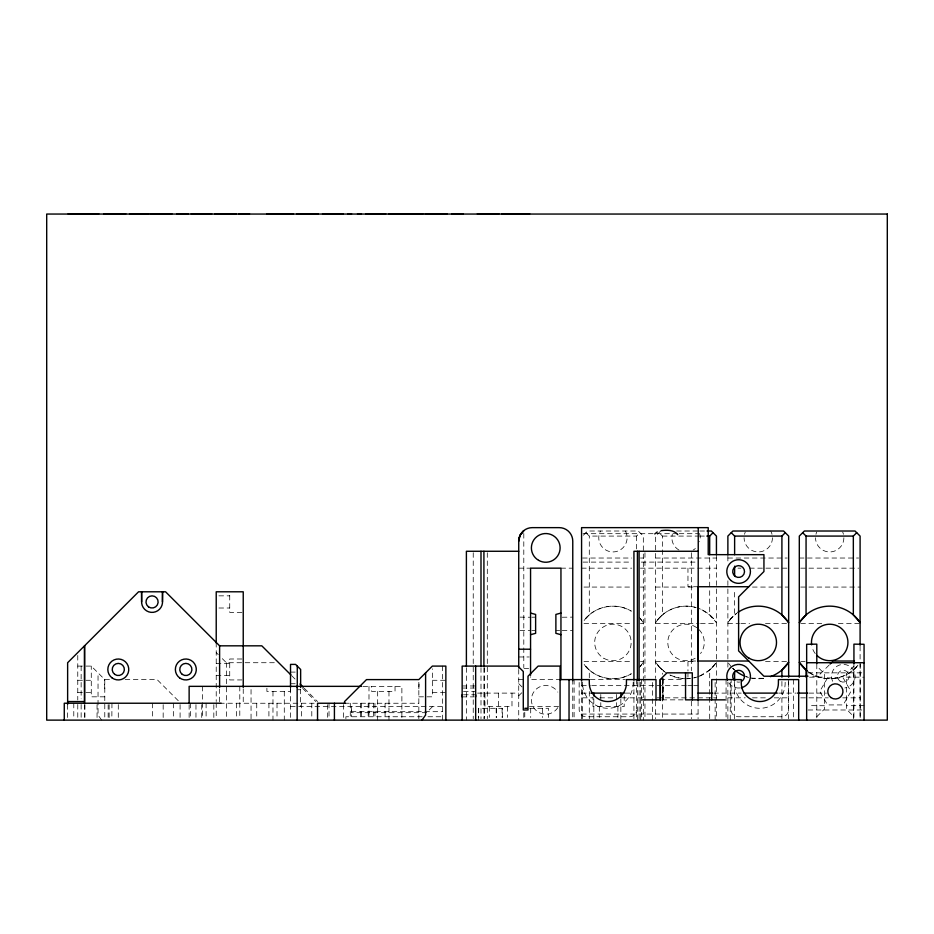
<?xml version="1.0" encoding="UTF-8"?>
<svg xmlns="http://www.w3.org/2000/svg" width="934" height="934" viewBox="0 0 934 934"><rect width="100%" height="100%" fill="white"/><g stroke="black" fill="none" stroke-linecap="round" stroke-linejoin="round"><path stroke-width="0.7" stroke-dasharray="4.67 3.5" d="M251.048 718.713L251.048 687.763M663.257 699.858L663.257 676.555M418.841 688.767L419.179 682.1M584.135 620.503C594.491 605.979 616.195 601.87 631.337 611.163A36.298 36.298 0 0 0 584.042 620.456M695.748 607.474C680.933 603.166 663.934 609.587 655.656 622.604A36.298 36.298 0 0 1 696.204 607.602M640.14 666.491L643.328 662.311A36.298 36.298 0 0 1 639.265 667.436M731.065 618.413L727.878 622.604A36.298 36.298 0 0 1 736.833 613.148L731.065 618.413L734.626 614.899L734.626 589.109M699.718 676.041L709.688 670.005L715.642 663.35M808.272 671.756C823.414 683.373 847.43 680.022 858.498 664.401A36.298 36.298 0 0 1 808.073 671.604M583.376 535.229L587.603 531.014L638.261 531.014L643.328 536.081L643.328 720.126M432.524 706.618L426.441 712.689L351.301 712.689L351.301 706.618M585.91 532.695L589.296 536.081L636.568 536.081L639.942 532.695M660.712 531.014L655.656 536.081L655.656 678.423M518.732 695.807L521.779 692.771M829.112 665.078L817.974 676.228L809.439 676.228M853.933 666.129L846.344 673.694L846.344 709.139L853.933 716.717M816.795 716.717L824.383 709.139L824.383 673.694L816.795 666.129M585.723 618.413L589.296 614.899L589.296 536.081M658.832 618.413L662.404 614.899L662.404 536.081L659.03 532.695M713.249 666.491L709.688 670.005L709.688 718.69M856.91 666.491L853.337 670.005L853.337 718.69M693.542 677.932L695.748 677.43M763.627 678.329L751.858 678.189M687.132 678.703L689.315 678.609M531.82 617.222L535.626 617.164M555.882 630.59L559.676 630.532M562.256 617.234L572.764 617.129M520.051 630.625L530.559 630.508M809.556 677.197L824.383 677.103M864.067 705.625L846.344 705.73M676.636 531.014L698.515 531.014A14.185 14.185 0 0 1 699.648 541.767M699.788 531.014L707.026 531.014M583.038 533.688L677.699 533.688M679.158 533.688L698.083 533.688M662.404 536.081L698.223 536.081M699.659 536.081L706.816 536.081M582.536 558.03L631.746 558.03M640.432 558.03L643.328 558.03M655.656 558.03L716.436 558.03M727.878 558.03L787.21 558.03M799.306 558.03L858.65 558.03M583.038 562.105L631.092 562.105M641.296 562.105L698.083 562.105M518.732 568.164L530.559 568.164M560.949 568.164L572.764 568.164M581.578 568.164L631.746 568.164M640.432 568.164L716.436 568.164M738 568.164L740.895 568.164M749.582 568.164L787.21 568.164M800.753 568.164L858.65 568.164M698.258 586.727L687.961 586.727L687.961 568.164M583.983 587.066L631.746 587.066M640.432 587.066L643.328 587.066M655.656 587.066L696.18 587.066M752.477 587.066L788.658 587.066M800.753 587.066L860.097 587.066M218.93 595.845L229.729 595.845M218.93 608.011L229.729 608.011M241.894 612.4L229.729 612.4L229.729 593.09M583.983 623.538L631.746 623.538M640.432 623.538L643.328 623.538M655.656 623.538L699.064 623.538M700.512 623.538L716.436 623.538M727.878 623.538L739.448 623.538M740.895 623.538L749.582 623.538M765.506 623.538L787.21 623.538M800.753 623.538L822.469 623.538M838.382 623.538L860.097 623.538M518.732 656.976L529.239 656.976M241.894 658.995L229.729 658.995L229.729 679.94L241.894 679.94M695.678 661.027L687.961 661.027L687.961 671.032M583.983 661.365L631.746 661.365M640.432 661.365L643.328 661.365M655.656 661.365L696.18 661.365M765.506 661.365L787.21 661.365M800.753 661.365L805.096 661.365M222.304 658.657L226.355 662.72L275.787 662.72M216.221 663.385L229.729 663.385M77.767 666.094L91.275 666.094L104.783 679.602L104.783 718.701M523.986 668.452L529.239 668.452M290.521 672.095L295.926 672.095M808.097 672.842L862.631 672.842M216.221 675.551L229.729 675.551M104.783 679.602L112.057 679.602M125.144 679.602L157.122 679.602L179.083 701.551M518.732 679.602L526.613 679.602M560.949 679.602L530.559 679.602L530.559 676.706M590.323 679.602L625.301 679.602M660.268 679.602L683.583 679.602M77.767 680.279L91.275 680.279M432.349 680.279L445.857 680.279M290.521 683.735L295.926 683.735M581.578 685.661L590.323 685.661M591.771 685.661L686.432 685.661M687.891 685.661L692.257 685.661M693.717 685.661L698.083 685.661M462.155 685.965L475.663 685.965M362.964 686.35L401.877 686.35L401.877 720.126M462.155 688.043L474.32 688.043M297.269 689.736L300.643 689.736M463.509 691.417L475.663 691.417M77.767 692.433L91.275 692.433M432.349 692.433L445.857 692.433M477.613 693.11L518.732 693.11M581.578 693.11L590.3 693.11M625.196 693.11L633.929 693.11M713.751 693.11L741.199 693.11M778.652 693.11L796.083 693.11M809.042 693.11L826.415 693.11M463.509 694.791L475.663 694.791M104.783 696.822L91.275 696.822L91.275 666.094M418.841 696.822L432.349 696.822L432.349 668.826M462.155 696.881L474.32 696.881M582.536 697.838L592.67 697.838M599.908 697.838L615.821 697.838M621.612 697.838L643.328 697.838M657.104 697.838L712.093 697.838M713.541 697.838L716.436 697.838M727.878 697.838L745.239 697.838M752.477 697.838L768.402 697.838M774.181 697.838L788.658 697.838M800.753 697.838L828.248 697.838M842.725 697.838L860.097 697.838M662.078 699.858L684.155 699.858M219.607 703.244L314.618 703.244M344.553 703.244L418.841 703.244M290.521 706.618L442.483 706.618M529.473 706.618L558.637 706.618M529.66 708.299L548.421 708.299L548.421 717.499M808.097 709.992L862.631 709.992M351.301 711.685L442.483 711.685M581.578 714.066L698.083 714.066M422.133 716.752L345.895 716.752L345.895 720.126M427.947 716.752L442.483 716.752M846.344 677.103L864.067 677.208M824.383 705.73L808.108 705.637M520.051 617.14L530.559 617.246M562.256 630.52L572.764 630.637M531.82 630.532L535.626 630.59M682.777 678.609L676.344 677.43L670.227 675.13M748.566 677.43L745.659 676.496A36.298 36.298 0 0 0 764.129 678.282M701.866 609.785L709.688 614.899L716.436 622.604A36.298 36.298 0 0 0 698.644 608.408M664.611 671.756L659.708 667.436L655.656 662.311A36.298 36.298 0 0 0 666.537 673.075M713.249 618.413L709.688 614.899L709.688 589.109M658.832 666.491L662.404 670.005L662.404 674.301M584.135 664.401C594.503 678.925 616.183 683.034 631.337 673.741A36.298 36.298 0 0 1 584.042 664.448M518.732 683.653L523.799 688.72M291.735 675.749L295.868 679.882M304.251 688.265L317.537 701.551M302.674 688.381L315.844 701.551M216.221 652.586L218.252 654.606M585.723 666.491L589.296 670.005L589.296 678.598M728.672 663.35L731.065 666.491M640.14 618.413L643.328 622.604A36.298 36.298 0 0 0 639.265 617.467M101.643 720.126L98.035 715.012L98.035 672.842M104.783 688.767L104.445 679.263M662.731 678.516L662.93 699.858L662.848 678.411M860.179 663.911L860.179 718.678M860.097 646.211L860.097 720.126M853.933 663.63L853.933 718.69M816.795 664.156L816.795 720.126M793.608 679.602L793.608 718.678M788.658 681.96L788.658 718.678M788.541 679.602L788.541 709.992A6.748 6.748 0 0 1 781.781 716.752L737.883 716.752A6.76 6.76 0 0 1 731.135 709.992L731.135 679.602M781.91 681.458L781.91 718.69M734.626 681.458L734.626 718.69M730.248 682.497L730.248 720.126M727.878 556.267L727.878 562.373M727.878 580.785L727.878 668.09M727.878 681.96L727.878 718.678M726.068 679.602L726.068 718.678M716.436 556.267L716.436 720.126M715.14 682.497L715.14 720.126M709.688 557.575L709.688 587.673M698.083 701.201L698.083 718.701M691.335 552.73L691.335 670.635M691.335 701.201L691.335 718.666M687.961 672.457L687.961 679.602M662.404 680.034L662.404 718.69M655.656 701.282L655.656 718.678M652.574 682.497L652.574 720.126M644.962 552.73L644.962 677.909M644.962 679.368L644.962 718.666M641.646 679.602L641.646 718.678M640.677 682.275L640.677 720.126M639.101 682.275L639.101 718.666M637.42 682.275L637.467 720.126M636.568 536.081L636.568 550.406M636.579 679.602L636.568 718.69M633.929 681.528L633.929 718.701M624.192 695.807L624.192 706.618L592.997 706.618L592.997 697.161M620.841 698.795L620.841 718.701M617.888 706.618L617.888 717.417M616.393 694.464L616.393 706.618M600.796 694.464L600.796 706.618M599.313 706.618L599.313 717.417M593.826 698.795L593.826 718.701M589.296 691.487L589.296 718.69M582.536 681.96L582.536 718.678M581.578 681.493L581.578 720.126M579.162 682.497L579.162 709.992A6.76 6.76 0 0 0 585.922 716.752L629.82 716.752A6.748 6.748 0 0 0 636.579 709.992M574.106 679.602L574.106 718.678M572.764 679.602L572.764 718.678M542.514 708.299L542.514 717.499M530.699 708.299L530.699 717.499M524.78 712.245L524.78 720.126M523.799 533.524L523.799 667.647M523.799 712.829L523.799 718.666M518.732 669.468L518.732 720.126M511.984 693.11L511.984 706.618L484.968 706.618L484.968 693.11M507.617 706.618L507.617 717.417M502.34 717.499L502.34 708.299L478.465 708.299L478.465 720.126M502.095 708.299L502.095 717.499M498.476 693.11L498.476 706.618M496.421 708.299L496.421 717.499M496.188 708.299L496.188 717.499M489.323 706.618L489.323 717.417M487.303 552.73L487.303 718.666M484.606 708.299L484.606 717.499M484.372 667.717L484.372 718.666M483.917 667.717L483.917 718.666M480.998 667.717L480.998 718.666M478.698 708.299L478.698 717.499M473.234 552.73L473.234 718.666M466.393 667.717L466.393 720.126M442.483 666.094L442.483 720.126M418.841 682.299L418.841 718.701M395.035 686.35L395.035 691.417L371.592 691.417L371.592 686.35M388.976 691.417L388.976 720.126M385.077 703.244L385.077 717.312M377.663 691.417L377.663 720.126M374.943 703.244L374.943 717.312M373.588 703.244L373.588 717.312M368.988 686.35L368.988 718.713M368.183 703.244L368.183 717.312M361.435 703.244L361.435 717.312M360.454 703.244L360.454 717.312M351.441 706.618L351.441 716.752M350.285 703.244L350.285 718.094M343.537 704.586L343.537 718.094M329.013 703.244L329.013 717.312M327.659 704.645L327.659 717.312M311.793 703.244L311.793 718.094M301.624 703.244L301.624 717.312M300.643 689.152L300.643 706.618M290.521 688.253L290.521 720.126M290.357 688.883L290.357 691.417L266.902 691.417L266.902 687.622M284.286 691.417L284.286 720.126M277.013 703.244L277.013 717.312M272.973 691.417L272.973 720.126M268.91 703.244L268.91 717.312M256.745 703.244L256.745 717.312M243.237 688.883L243.237 703.244M239.793 686.35L239.793 718.713M236.489 703.244L236.489 717.312M226.355 662.72L226.355 718.69M219.607 688.883L219.607 701.808M216.221 642.452L216.221 701.446M216.221 702.858L216.221 718.69M213.828 704.645L213.828 720.126M206.099 703.244L206.099 717.312M202.643 686.35L202.643 718.713M201.732 704.645L201.732 720.126M195.965 704.645L195.965 717.312M190.559 703.244L190.559 717.312M189.135 704.645L189.135 718.713M180.087 704.586L180.087 718.094M173.339 703.244L173.339 718.094M163.17 704.645L163.17 720.126M152.522 703.232L152.522 718.713M118.291 704.586L118.291 718.094M111.963 703.244L111.846 718.094M109.138 704.645L109.138 720.126M108.157 704.645L108.157 717.312M97.054 704.645L97.054 720.126M84.936 704.645L84.936 717.312M84.527 704.645L84.527 717.312M81.141 666.094L81.141 698.795M81.141 704.481L81.141 718.701M77.767 655.458L77.767 700.01M77.767 704.481L77.767 720.126M73.786 703.232L73.786 718.713M67.633 704.645L67.633 718.69M557.82 707.622A14.349 14.349 0 0 1 536.349 710.704A14.349 14.349 0 0 1 536.349 689.012A14.349 14.349 0 0 1 557.82 692.106M832.614 681.283A11.815 11.815 0 0 1 839.386 665.066A11.815 11.815 0 0 1 854.797 673.496A11.815 11.815 0 0 1 844.815 687.949M740.125 687.949A11.815 11.815 0 0 1 727.925 681.283M739.635 682.042A5.908 5.908 0 0 1 737.008 681.913M715.701 663.385A36.298 36.298 0 0 1 699.473 676.181M698.644 676.496A36.298 36.298 0 0 1 687.331 678.738M686.7 678.749A36.298 36.298 0 0 1 669.9 674.967M698.936 629.563A18.236 18.236 0 0 1 700.512 653.555M695.165 658.248A18.236 18.236 0 0 1 671.336 653.24A18.236 18.236 0 0 1 673.729 629.002A18.236 18.236 0 0 1 698.072 628.745M695.328 548.48A14.185 14.185 0 0 1 693.133 550.056M678.96 550.056A14.185 14.185 0 0 1 672.293 534.283M772.453 537.762A14.185 14.185 0 0 1 758.268 551.947A14.185 14.185 0 0 1 744.083 537.762M744.515 534.283A14.185 14.185 0 0 1 745.285 532.065M770.737 531.014A14.185 14.185 0 0 1 772.009 534.283M734.778 670.133A36.298 36.298 0 0 1 732.84 668.37M843.881 537.762A14.185 14.185 0 0 1 829.696 551.947A14.185 14.185 0 0 1 815.522 537.762M815.954 534.283A14.185 14.185 0 0 1 816.713 532.065M842.69 532.065A14.185 14.185 0 0 1 843.449 534.283M815.23 653.555A18.236 18.236 0 0 1 812.09 647.169M625.406 531.014A14.185 14.185 0 0 1 612.926 551.947A14.185 14.185 0 0 1 600.457 531.014M633.194 682.299A25.323 25.323 0 0 1 607.859 708.299A25.323 25.323 0 0 1 582.559 682.264M785.155 682.299A25.323 25.323 0 0 1 759.821 708.299A25.323 25.323 0 0 1 734.521 682.264M827.559 677.909L819.76 691.417L827.559 704.925L843.157 704.925L850.956 691.417L843.157 677.909L827.559 677.909M734.626 670.005L732.828 668.289L734.626 670.005M840.086 681.178A5.908 5.908 0 0 0 849.204 676.52A5.908 5.908 0 0 0 840.612 670.962A5.908 5.908 0 0 0 840.086 681.178M603.808 658.248A18.236 18.236 0 0 0 631.162 642.452A18.236 18.236 0 0 0 603.808 626.656A18.236 18.236 0 0 0 603.808 658.248"/><path stroke-width="1.4" d="M462.155 696.881L462.155 694.791M475.663 696.881L475.663 694.791M162.469 601.928L162.528 591.794L162.469 603.025A10.472 10.472 0 0 1 150.969 612.342A10.472 10.472 0 0 1 141.653 600.831L141.594 591.794L141.594 601.928M421.981 720.126L425.6 715.012L425.6 672.842M654.746 533.968L657.267 531.971M709.688 554.714L709.688 536.081L713.062 532.695M737.907 612.4A36.298 36.298 0 0 1 788.658 622.604L781.91 614.899L781.91 536.081L785.284 532.695M802.68 532.695L806.065 536.081L806.065 614.899L799.306 622.604A36.298 36.298 0 0 1 860.097 622.604L853.337 614.899L853.337 536.081L856.711 532.695M830.128 664.062L833.163 661.027L854.493 661.027M698.258 527.64L698.083 700.22M560.949 613.066L555.882 614.432L555.882 633.334L560.949 634.688M530.559 634.688L535.626 633.334L535.626 614.432L530.559 613.066M661.19 530.652C666.771 529.893 673.974 529.706 677.745 534.657M68.147 213.874L98.782 213.874M103.756 213.874L125.798 213.874M129.546 213.874L148.856 213.874M150.596 213.874L171.879 213.874M176.795 213.874L188.131 213.874M191.225 213.874L211.738 213.874M214.715 213.874L236.43 213.874M238.719 213.874L249.553 213.874M266.89 213.874L293.439 213.874M296.72 213.874L317.992 213.874M322.499 213.874L343.012 213.874M347.693 213.874L351.616 213.874M357.488 213.874L361.47 213.874M365.801 213.874L385.742 213.874M388.579 213.874L410.61 213.874M412.069 213.874L422.904 213.874M425.239 213.874L446.954 213.874M451.717 213.874L463.054 213.874M477.344 213.874L498.884 213.874M501.64 213.874L529.706 213.874M707.026 531.014L711.369 531.014L716.436 536.081L716.436 554.913M706.816 536.081L709.688 536.081M731.252 532.695L734.626 536.081L781.91 536.081M806.065 536.081L853.337 536.081M518.732 551.27L466.393 551.27L466.393 666.269M698.083 551.27L633.929 551.27L633.929 680.08M698.083 586.727L748.741 586.727M67.633 704.341L67.633 662.72L138.559 591.794L165.575 591.794L219.607 645.826L261.812 645.826L290.964 674.978M518.732 649.212L530.559 649.212M698.083 661.027L748.741 661.027M806.661 662.72L864.067 662.72M808.015 676.228L763.942 676.228L738.607 650.893L738.607 596.861L763.942 571.538L763.942 554.656L708.217 554.656L708.217 527.64L581.578 527.64L581.578 680.734M559.664 679.602L589.296 679.602L589.296 682.976A18.575 18.575 0 0 0 607.871 701.551A18.575 18.575 0 0 0 626.445 682.976L626.445 679.602L655.995 679.602L655.995 699.858M361.516 686.35L189.135 686.35L189.135 703.232M591.105 693.11L624.192 693.11M698.083 693.11L712.303 693.11M743.919 693.11L777.298 693.11M797.473 693.11L807.641 693.11M642.487 699.858L660.747 699.858M725.228 699.858L685.544 699.858L685.544 672.842M67.633 701.551L84.55 701.551L84.55 645.826L84.55 703.244M221.218 703.232L64.271 703.232L64.271 720.126M345.498 703.244L317.537 703.244L317.537 720.126M524.78 708.299L527.045 708.299M299.989 684.003L303.223 687.237M660.303 679.508L660.361 699.858M864.067 720.126L864.067 644.285L853.933 644.145L853.933 663.63M860.097 645.289L860.097 536.081L855.03 531.014L804.372 531.014L799.306 536.081L799.306 677.243M816.795 663.63L816.795 644.145L806.661 644.285L806.661 720.126M806.065 677.162L806.065 670.005L799.306 662.311A36.298 36.298 0 0 0 807.233 670.962M798.675 720.126L798.675 679.602L778.407 679.602L778.407 682.976A18.575 18.575 0 0 1 759.832 701.551A18.575 18.575 0 0 1 741.257 682.976L741.257 679.602L711.72 679.602L711.72 699.858M788.658 677.243L788.658 536.081L783.591 531.014L732.933 531.014L727.878 536.081L727.878 554.913M781.91 677.162L781.91 670.005L788.658 662.311A36.298 36.298 0 0 1 770.468 676.648M734.626 536.081L734.626 554.714M734.626 566.179L734.626 576.208M734.626 671.441L734.626 680.034M698.258 586.727L698.258 661.027M692.292 699.858L692.292 672.842L666.969 672.842L660.21 679.602L660.21 699.858M639.101 551.27L639.101 680.828M637.42 551.27L637.42 680.828M620.841 693.11L620.841 697.371M593.826 693.11L593.826 695.947M572.764 680.839L572.764 541.148A13.508 13.508 0 0 0 559.256 527.64L532.24 527.64A13.508 13.508 0 0 0 518.732 541.148L518.732 668.02M569.039 679.602L569.039 720.126M560.949 679.602L560.949 568.164L530.559 568.164L530.559 675.259M560.085 720.126L560.085 666.094L538.136 666.094L528.014 676.228L528.014 709.992L523.285 709.992L523.285 671.499L517.88 666.094L462.155 666.094L462.155 720.126M483.917 551.27L483.917 666.269M480.998 551.27L480.998 666.269M475.663 666.094L475.663 720.126M445.857 720.126L445.857 666.094L432.349 666.094L418.841 679.602L366.502 679.602L344.553 701.551L344.553 703.244M334.419 703.244L334.419 720.126M300.643 687.471L300.643 669.468L295.588 664.401L290.521 664.401L290.521 687.354M297.269 666.094L297.269 687.471M297.152 686.35L297.152 720.126M243.237 687.447L243.237 591.794L216.221 591.794L216.221 642.989M219.607 645.826L219.607 687.447M727.458 680.139A11.815 11.815 0 0 1 735.081 664.938A11.815 11.815 0 0 1 750.014 673.099A11.815 11.815 0 0 1 741.339 687.728M734.696 680.653A5.908 5.908 0 0 1 734.486 671.99A5.908 5.908 0 0 1 743.149 672.433A5.908 5.908 0 0 1 742.051 681.026M744.468 676.029A36.298 36.298 0 0 1 735.618 670.822M811.623 644.834A18.236 18.236 0 0 1 832.871 624.496A18.236 18.236 0 0 1 845.877 650.87A18.236 18.236 0 0 1 816.806 655.353M518.907 538.988L518.732 541.148L519.993 535.451L523.799 530.605L520.168 535.089L518.907 538.988M887.3 214.049L46.7 214.049L46.7 720.126L887.3 720.126L887.3 214.049M148.483 606.843A6.083 6.083 0 0 0 158.103 602.57A6.083 6.083 0 0 0 149.592 596.371A6.083 6.083 0 0 0 148.483 606.843M114.719 674.383A6.083 6.083 0 0 0 124.339 670.11A6.083 6.083 0 0 0 115.816 663.911A6.083 6.083 0 0 0 114.719 674.383M182.258 674.383A6.083 6.083 0 0 0 191.879 670.11A6.083 6.083 0 0 0 183.356 663.911A6.083 6.083 0 0 0 182.258 674.383M179.678 677.944A10.472 10.472 0 0 0 196.245 670.565A10.472 10.472 0 0 0 181.57 659.906A10.472 10.472 0 0 0 179.678 677.944M112.138 677.944A10.472 10.472 0 0 0 128.705 670.565A10.472 10.472 0 0 0 114.03 659.906A10.472 10.472 0 0 0 112.138 677.944M538.579 560.33A14.349 14.349 0 0 0 560.108 547.896A14.349 14.349 0 0 0 538.579 535.462A14.349 14.349 0 0 0 538.579 560.33M730.913 580.504A11.815 11.815 0 0 0 750.224 573.721A11.815 11.815 0 0 0 734.696 560.388A11.815 11.815 0 0 0 730.913 580.504M735.397 576.5A5.908 5.908 0 0 0 744.515 571.841A5.908 5.908 0 0 0 735.922 566.273A5.908 5.908 0 0 0 735.397 576.5M749.15 658.248A18.236 18.236 0 0 0 776.504 642.452A18.236 18.236 0 0 0 749.15 626.656A18.236 18.236 0 0 0 749.15 658.248M830.886 697.558A7.6 7.6 0 0 0 842.923 692.234A7.6 7.6 0 0 0 832.287 684.47A7.6 7.6 0 0 0 830.886 697.558"/></g></svg>
